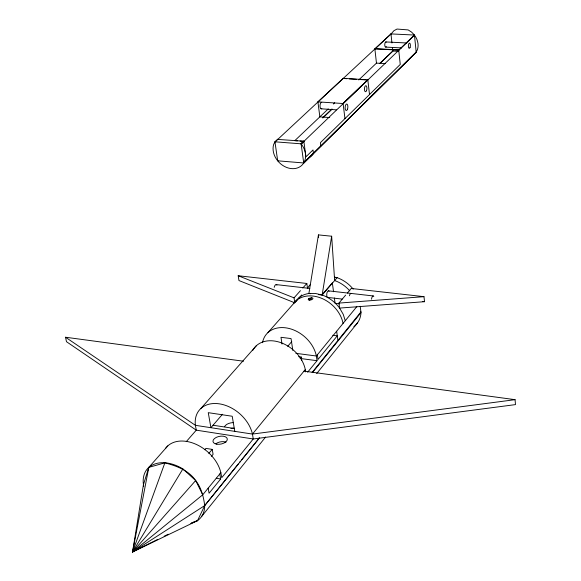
<?xml version="1.0" encoding="UTF-8"?>
<svg xmlns="http://www.w3.org/2000/svg" width="581" height="581" viewBox="0 0 581 581"><rect width="100%" height="100%" fill="white"/><g stroke="black" fill="none" stroke-linecap="round" stroke-linejoin="round"><path stroke-width="0.87" d="M349.827 290.899A28.818 22.318 40.3 0 0 334.641 280.55L331.657 236.22L318.432 234.898L308.889 293.499A29.239 22.448 40.3 0 0 295.613 301.408M345.259 320.734L343.204 314.27L339.594 308.083A29.239 22.448 40.3 0 0 322.15 295.025L331.657 236.22M312.113 372.436L360.416 312.549L360.83 311.278M190.808 523.474L197.525 520.641A34.548 23.77 40.3 0 0 204.708 505.593C203.575 496.675 201.287 487.75 195.666 480.531C188.462 470.131 176.595 465.962 164.881 462.846L132.562 551.95L197.525 520.641L204.708 505.593L238.239 464.023M133.332 550.33L132.562 551.95L157.676 539.458M346.719 78.733L343.306 78.348M390.991 34.09L393.889 30.72L397.019 29.05L408.138 29.914L411.573 32.1L414.456 35.042L416.199 52.246L303.725 162.956L277.689 160.821A17.938 14.372 46.1 0 1 273.666 144.444L274.951 141.808L277.783 139.171M308.998 157.589A17.8 14.343 46.2 0 0 312.927 154.154L313.45 153.391L312.985 149.942L305.955 156.834L303.834 141.212L301.111 143.827L274.951 141.808L277.689 160.821A18.004 14.416 46.1 0 0 303.231 163.697L416.185 52.079M415.727 52.929L417.332 49.908A15.651 13.385 47.4 0 0 414.478 35.216L301.14 144.015L303.71 141.147M133.485 550.403L132.562 551.95L137.937 548.718M165.541 448.401A33.545 23.451 40.4 0 1 195.739 444.174A33.545 23.451 40.4 0 1 220.853 472.658L202.733 494.794L132.562 551.95L143.442 484.641L148.816 467.364C158.766 459.353 172.906 462.803 182.892 468.925L132.562 551.95L204.708 505.593L259.467 437.98M201.447 516.705L265.597 437.043M316.689 373.59L357.555 322.825M239.372 462.614L240.512 461.205M241.645 459.796L259.264 437.958M312.513 372.479L360.997 312.614L360.205 306.303M219.792 473.958L220.678 478.969L209.08 493.211L208.165 488.163M307.639 372.225L317.03 360.692L316.369 356.008A30.241 22.732 40.3 0 0 289.062 328.468A30.241 22.732 40.3 0 0 262.503 342.696M220.853 472.658L221.739 477.669L253.258 438.975L252.452 434.072L305.294 369.538A30.626 22.833 40.3 0 0 281.095 342.732A30.626 22.833 40.3 0 0 252.793 350.307M356.836 306.594L316.369 356.008L295.867 353.328M300.13 358.368L301.248 357.024L298.598 356.676M211.404 456.346L213.096 454.327L212.218 449.396L205.921 448.394L204.781 449.73M347.307 293.122L351.214 288.466L423.992 296.666L424.522 301.692L339.594 308.083L338.941 303.086L345.63 295.112M208.819 453.427L212.218 449.396M287.697 346.334L291.778 341.548M222.487 414.26L210.918 427.703L208.259 412.67L232.218 416.25L234.789 431.363M322.114 294.712L332.347 282.86L333.53 291.749M318.613 294.618L322.15 295.025L337.111 277.689A28.738 22.289 40.3 0 1 353.168 289.091M186.269 441.647L196.269 430.165L195.39 425.321L65.522 337.234L66.488 341.708L196.269 430.165L253.258 438.975L515.478 404.608L515.078 399.67L303.986 371.136M309.564 300.145A2.433 1.024 -15.1 0 0 312.941 298.373A2.433 1.024 -15.1 0 0 309.245 298.394A2.433 1.024 -15.1 0 0 309.564 300.145L311.605 297.799M167.8 445.881L148.816 467.364A34.17 23.545 40.4 0 0 143.442 484.641L143.776 486.312M200.91 408.436L256.315 345.768M267.935 332.623L295.94 300.943M295.351 302.142L297.668 299.52M298.83 298.206L301.728 294.923M182.892 468.925L195.666 480.531L132.562 551.95L148.816 467.364L164.881 462.846M310.399 284.494A28.818 22.318 40.3 0 0 307.523 288.365L306.833 283.47L238.188 275.735L238.965 280.558L294.77 302.795L294.051 297.85L300.442 290.66M302.766 288.045L306.833 283.47M300.994 143.812L303.667 141.248M343.008 103.498L361.985 85.284M329.725 117.551L319.862 116.861L317.909 101.864L343.095 103.527L367.809 79.815L369.516 94.558M374.868 48.898L398.733 50.133L414.456 35.042L390.977 33.916L374.868 48.898L376.466 63.126L358.767 79.931M277.66 160.603L277.885 160.421M322.753 117.849L331.918 109.105M379.72 63.518L392.821 51.026L398.268 51.31M322.862 117.856L332.034 109.112M379.829 63.525L392.923 51.034M328.243 108.908L294.778 140.675L297.436 140.878M333.392 104.014L334.685 102.793M317.909 101.864L343.197 78.341L367.809 79.815M274.98 141.996L391.078 33.923M164.154 536.234L168.207 534.215M191.745 522.813L197.525 520.641M252.452 434.072A32.449 23.255 40.4 0 0 219.436 403.853A32.449 23.255 40.4 0 0 195.39 425.321L252.452 434.072L515.078 399.67M338.941 303.086L423.992 296.666M385.799 41.934L406.773 42.987M385.799 47.105L401.515 47.911M375.21 48.681L398.965 49.908M416.199 52.246L303.609 162.949L304.96 160.262A18.004 14.416 46.1 0 0 301.111 143.827L303.725 162.956M376.466 63.126L385.276 63.612M349.348 78.885L356.342 79.306M358.971 79.466L365.972 79.88M321.082 108.8L336.312 109.831M303.834 141.212L277.762 139.411M300.094 141.081L304.517 141.415M320.777 146.049L320.443 142.636L400.251 64.44L398.733 50.133M335.368 277.5L337.111 277.689L334.612 277.122M276.149 284.596L309.796 288.43M328.476 290.849L373.198 295.947M422.728 301.488L424.522 301.692M310.661 293.703L308.889 293.499L315.396 293.449L322.15 295.025M327.786 297.421L342.194 299.092M308.54 298.91L311.017 299.2M339.529 303.827L335.07 303.311L334.358 297.973M360.416 312.549L360.997 312.614A29.057 22.514 40.2 0 1 353.887 326.595M332.775 335.281L337.27 335.84L318.039 359.45L317.386 354.773M301.089 358.586L317.03 360.692M65.522 337.234L243.497 361.215M213.045 425.234L234.23 428.466M216.255 478.236L220.678 478.969M238.188 275.735L294.051 297.85M195.666 480.531L202.733 494.794M282.003 344.061L280.979 337.3L291.059 338.578L292.817 350.437M305.294 369.538L305.635 371.898M301.248 357.024L301.713 360.227M336.653 331.235L337.786 339.682M343.095 103.527L344.961 118.611M390.977 33.916L391.957 43.001M392.436 47.46L392.821 51.026M318.432 234.898L318.62 237.6M386.307 46.618A2.6 1.024 -87.2 0 1 385.007 46.393A2.6 1.024 -87.2 0 1 385.007 43.067A2.6 1.024 -87.2 0 1 386.314 42.144M321.801 108.567A3.232 1.38 -86.4 0 1 320.022 106.047A3.232 1.38 -86.4 0 1 321.751 102.401M293.775 303.355A29.319 22.47 40.3 0 1 321.402 298.22A29.319 22.47 40.3 0 1 343.059 323.414M328.156 297.327A3.304 1.373 -83.3 0 1 326.812 293.645A3.304 1.373 -83.3 0 1 329.115 291.328M274.196 287.355A3.856 1.714 -83.2 0 1 276.948 285.162M349.442 295.802A3.326 1.336 -83.4 0 1 351.323 293.543M371.542 299.215A3.341 1.307 -83.4 0 1 372.494 296.361A3.341 1.307 -83.4 0 1 373.801 296.419M224.564 426.737A7.255 3.878 -10.6 0 1 233.097 422.634M215.856 443.731A7.277 3.951 -11.1 0 1 225.973 442.141M230.94 428.517A7.241 3.893 -10.7 0 1 234.027 428.11M347.474 109.235A3.246 1.344 -86.3 0 0 346.842 104.064A3.246 1.344 -86.3 0 0 345.194 108.545A3.246 1.344 -86.3 0 0 347.474 109.235M366.553 90.563A3.014 1.22 -86.5 0 0 365.994 85.734A3.014 1.22 -86.5 0 0 364.49 89.859A3.014 1.22 -86.5 0 0 366.553 90.563M410.084 47.359A2.615 0.995 -87.1 0 0 409.656 43.132A2.615 0.995 -87.1 0 0 408.414 46.647A2.615 0.995 -87.1 0 0 410.084 47.359M216.807 444.204A7.284 3.936 -11 0 0 227.324 439.069A7.284 3.936 -11 0 0 216.285 437.377A7.284 3.936 -11 0 0 216.807 444.204"/></g></svg>
